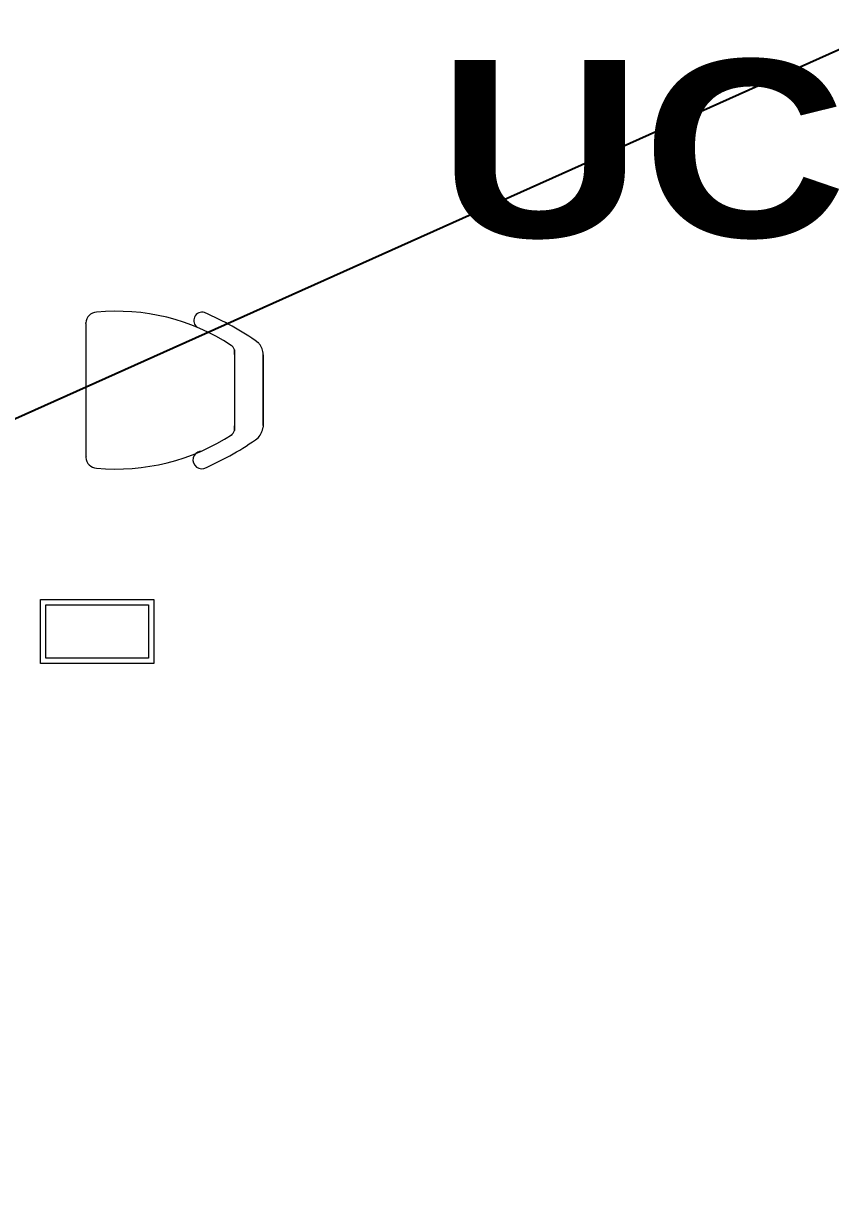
# Model space of a CAD drawing. Header units: metres. Extents: x -39 to 21688, y -24 to 9022.
# Drawn here: x 291.302 to 293.58, y 31.834 to 35.129 of the extents above; entities that cross this region are included whole.
import ezdxf

# ---------------------------------------------------------------- set-up
doc = ezdxf.new("R2010")
doc.units = ezdxf.units.M
doc.header["$MEASUREMENT"] = 0
doc.linetypes.add('CONTINUA', pattern=[0])
for name, color, linetype in [('AN-TEXTO', 3, 'Continuous'), ('AR-CALLES', 4, 'Continuous'), ('AR-MOBILIRIO', 1, 'Continuous'), ('AR-VENTANAS', 2, 'Continuous')]:
    doc.layers.add(name, color=color, linetype=linetype)
doc.styles.add('TITULO-5', font='ariblk.ttf', dxfattribs={"height": 5})

# ---------------------------------------------------------------- blocks, each defined once
blk = doc.blocks.new('AR-MOB. RECEPCION')
at = {"layer": 'AR-MOBILIRIO', "linetype": 'CONTINUA', "lineweight": 5}
for p, q in [((0.2288, -0.7743, 0), (0.2288, -0.7742, 0)), ((0.2288, -0.7761, 0), (0.2288, -0.7743, 0)), ((0.2288, -0.7743, 0), (0.2288, -0.7743, 0)), ((0.2288, -0.7743, 0), (0.2288, -0.7743, 0)), ((0.2288, -0.7743, 0), (0.2288, -0.7743, 0)), ((0.2288, -0.7743, 0), (0.2288, -0.7743, 0)), ((0.2288, -0.7743, 0), (0.2288, -0.7743, 0)), ((0.2288, -0.7761, 0), (0.2288, -1.1543, 0)), ((0.2288, -0.7805, 0), (0.2288, -1.1543, 0)), ((0.6479, -0.8502, 0), (0.6479, -1.0784, 0)), ((0.6479, -0.8502, 0), (0.6479, -0.8638, 0)), ((0.6479, -0.8638, 0), (0.6479, -0.8502, 0)), ((0.7288, -0.8643, 0), (0.7288, -0.8595, 0)), ((0.7288, -0.8643, 0), (0.7288, -0.8595, 0)), ((0.7288, -1.0643, 0), (0.7288, -0.8643, 0)), ((0.7288, -0.8643, 0), (0.7288, -1.069, 0)), ((0.6479, -1.0784, 0), (0.6479, -1.0648, 0)), ((0.2289, -1.1522, 0), (0.2288, -1.1543, 0)), ((0.2288, -1.1543, 0), (0.2288, -1.1543, 0)), ((0.2288, -1.1543, 0), (0.2288, -1.1543, 0))]:
    blk.add_line(p, q, dxfattribs=at)
at = {"layer": 'AR-MOBILIRIO', "linetype": 'CONTINUA', "lineweight": 5, "elevation": 0}
for points in [[(0.1001, -1.5556), (0.4201, -1.5556), (0.4201, -1.7356), (0.1001, -1.7356)], [(0.4051, -1.5706), (0.4051, -1.7206), (0.1151, -1.7206), (0.1151, -1.5706)]]:
    blk.add_lwpolyline(points, close=True, dxfattribs=at)
at = {"layer": 'AR-MOBILIRIO', "linetype": 'CONTINUA', "lineweight": 5}
for centre, radius, start, end in [((0.2588, -0.7743, 0), 0.03, 90, 180), ((0.3155, -1.3306, 0), 0.5891, 56.769, 95.5262), ((0.5566, -0.7678, 0), 0.0236, 73.1411, 236.8155), ((0.225, -1.5274, 0), 0.8522, 54.8892, 66.6032), ((0.6284, -0.8555, 0), 0.0202, 15.236, 60.5078), ((0.6747, -0.8668, 0), 0.0546, 7.7265, 42.0881), ((0.6289, -1.0734, 0), 0.0196, 298.6467, 345.2389), ((0.649, -1.0507, 0), 0.0819, 324.5973, 347.0407), ((0.314, -0.5919, 0), 0.595, 264.6786, 303.3393), ((0.2348, -0.4275, 0), 0.8253, 293.8529, 305.646), ((0.5555, -1.1612, 0), 0.0248, 99.0366, 301.797), ((0.2588, -1.1543, 0), 0.03, 180, 270)]:
    blk.add_arc(centre, radius, start, end, dxfattribs=at)

msp = doc.modelspace()

# ---------------------------------------------------------------- linework, layer by layer
at = {"layer": 'AR-VENTANAS'}
msp.add_lwpolyline([(307.41307, 28.55818), (297.83558, 30.5776), (298.42057, 33.35202), (294.79537, 34.39552), (295.60103, 30.19711), (286.66732, 31.94503), (295.12882, 35.74003), (287.26503, 41.27145), (292.14411, 41.77599), (288.43298, 44.90572), (289.86373, 48.43442), (290.08021, 49.60585), (289.15208, 52.86278), (296.65094, 53.46709), (301.51515, 53.74548), (302.47555, 46.85281), (308.11135, 48.09534), (308.07835, 49.12488), (308.07835, 53.4344), (328.49244, 52.99691)], dxfattribs=at)

# ---------------------------------------------------------------- block references
at = {"layer": 'AR-CALLES', "rotation": 359.9998818690912}
msp.add_blockref('AR-MOB. RECEPCION', (291.24956, 35.05805, 0), dxfattribs=at)

# ---------------------------------------------------------------- texts
at = {"layer": 'AN-TEXTO', "insert": (289.50483, 35.02591), "char_height": 0.5, "attachment_point": 1, "style": 'TITULO-5'}
msp.add_mtext_dynamic_manual_height_columns('\\pi2.96606;UCI', width=7.217925, gutter_width=2.5, heights=[0.99654], dxfattribs=at)

doc.saveas('drawing.dxf')
